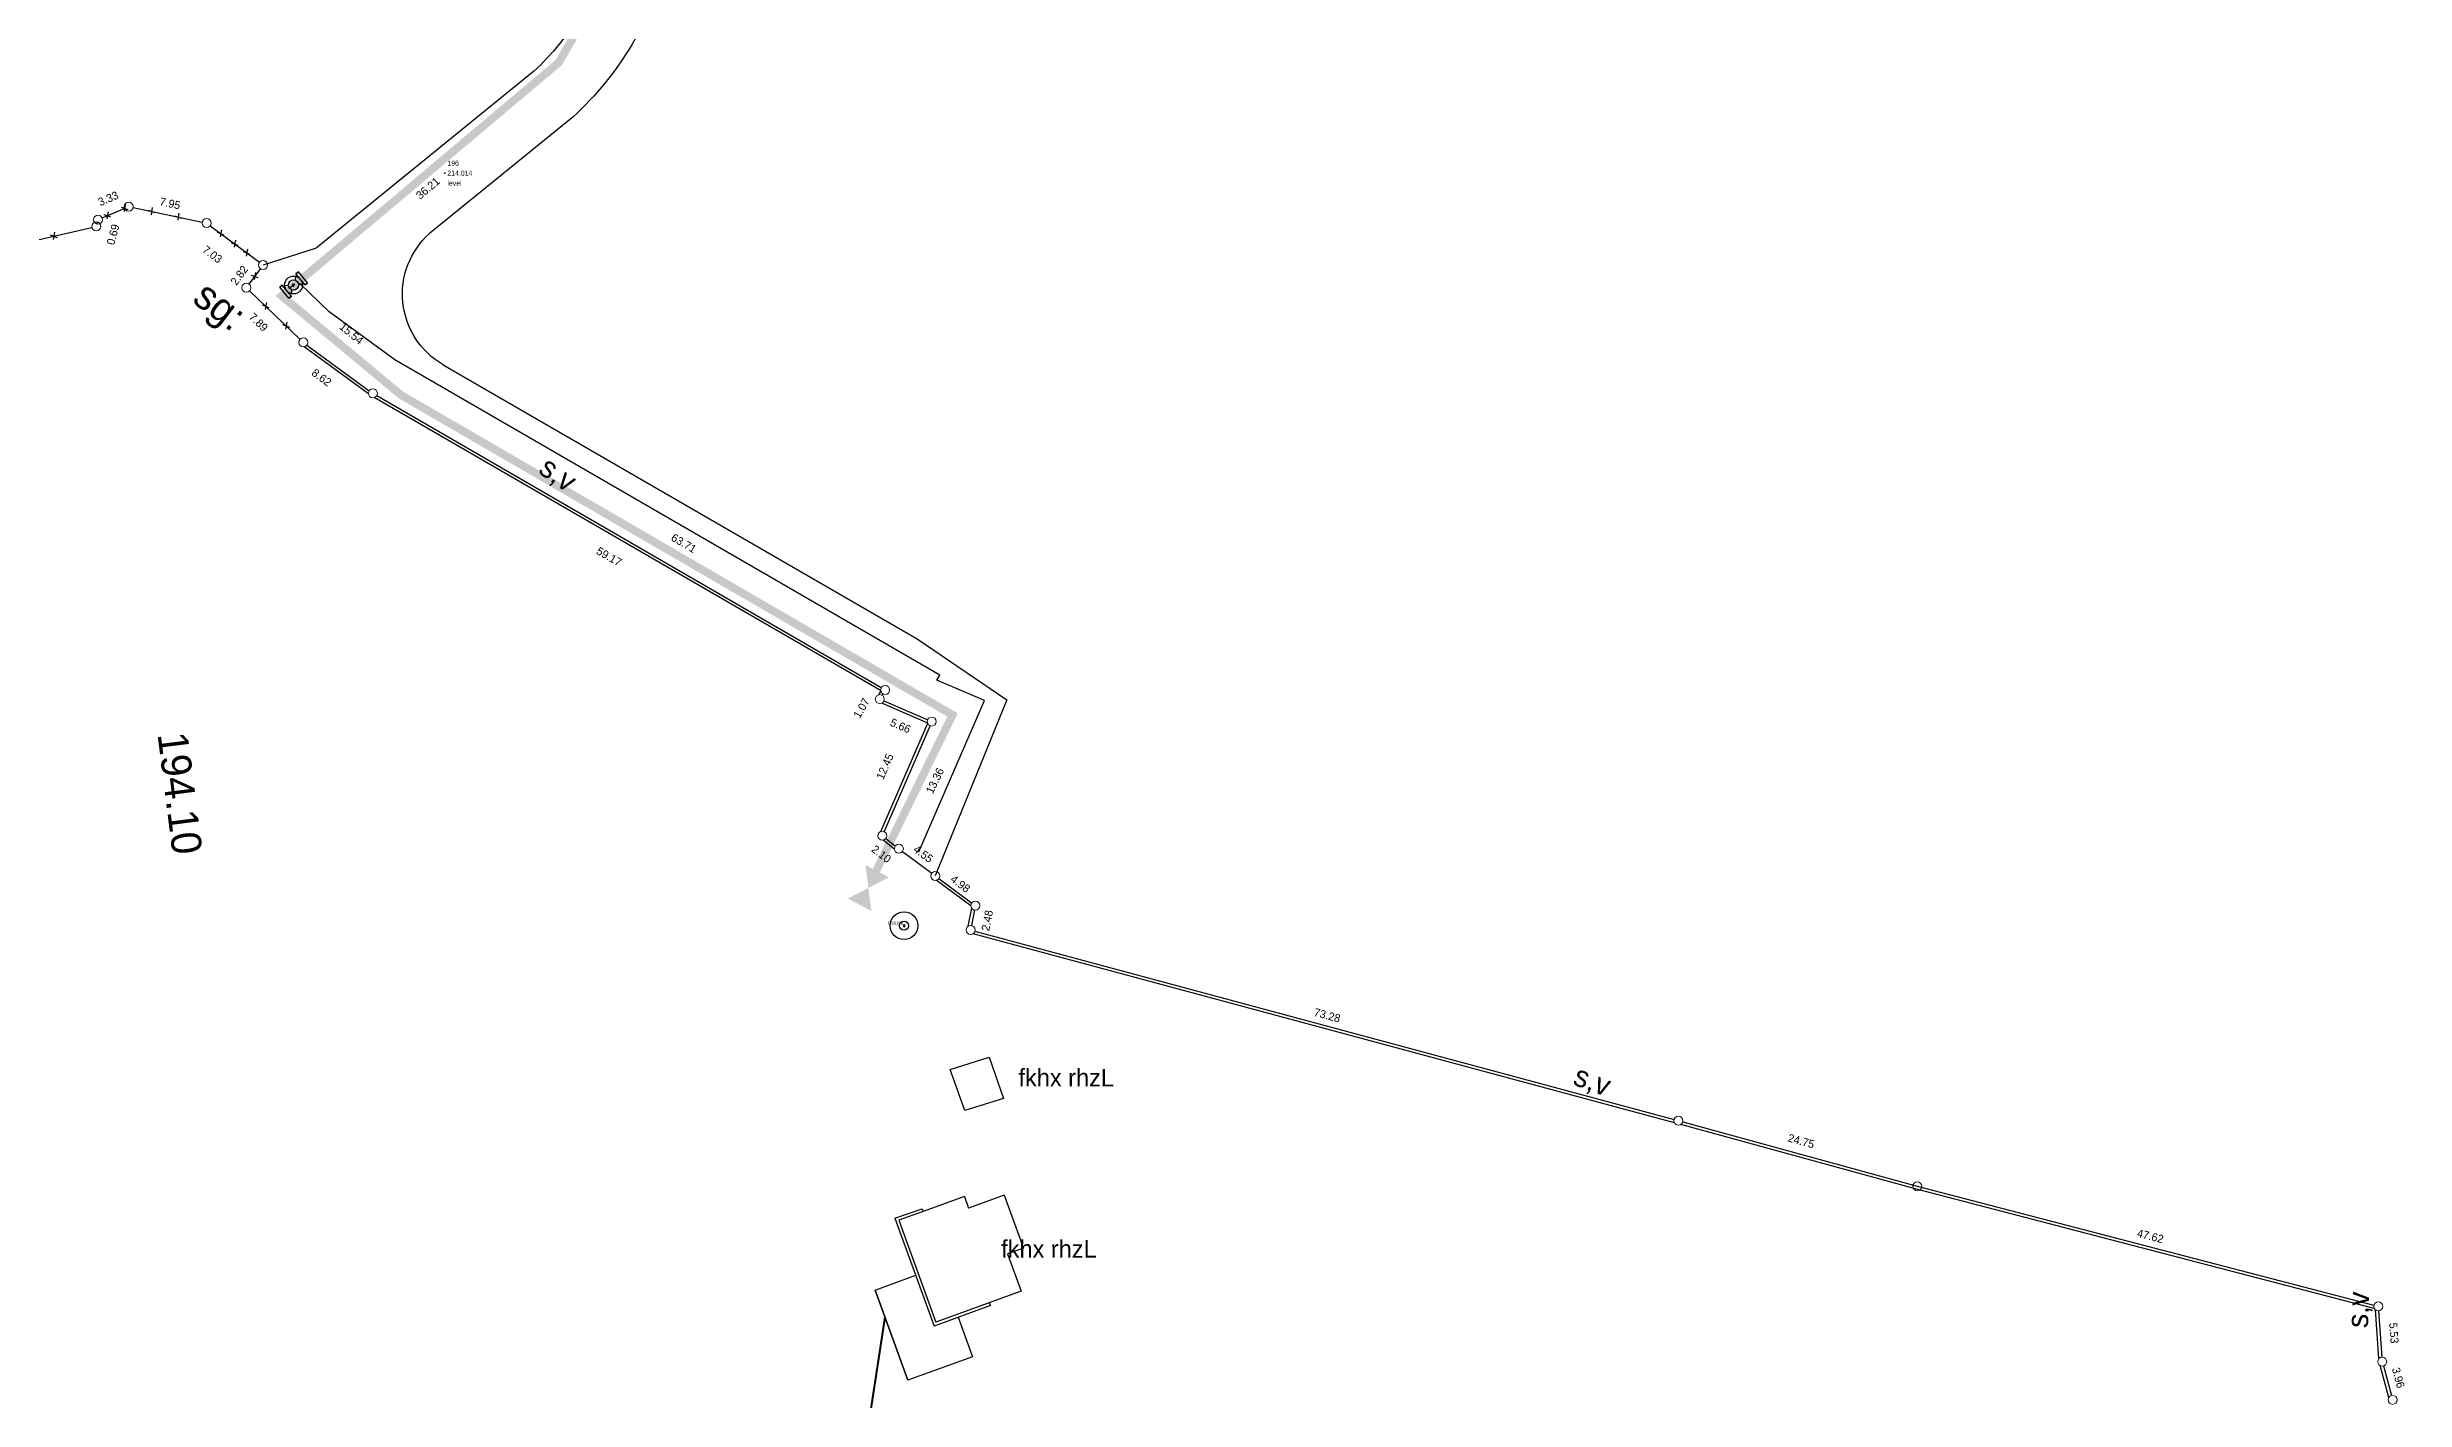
# Model space of a CAD drawing. Extents: x 159016 to 160557, y 190564 to 191544.
# Drawn here: x 160317.4 to 160553.1, y 191045.2 to 191180.4 of the extents above; entities that cross this region are included whole.
import ezdxf
from ezdxf.enums import TextEntityAlignment as Align

# ---------------------------------------------------------------- set-up
doc = ezdxf.new("R2010")
doc.units = 0
doc.header["$MEASUREMENT"] = 0
doc.linetypes.add('DASHED_LINE', pattern=[0.75, 0.5, -0.25])
doc.linetypes.add('SOLID_LINE', pattern=[0])
for name, color, linetype in [('BARAX', 7, 'Continuous'), ('DIMENSION', 140, 'Continuous'), ('level-base', 7, 'Continuous'), ('POINTS', 7, 'Continuous'), ('selk', 7, 'Continuous')]:
    doc.layers.add(name, color=color, linetype=linetype)
doc.layers.add('SUB CIRCLE', color=2, linetype='Continuous', lineweight=20)
doc.styles.add('STYLE2', font='ara-4.shx')
doc.dimstyles.new('1-250', dxfattribs={"dimtxt": 3, "dimasz": 0.18, "dimexe": 0.18, "dimexo": 0.0625, "dimgap": 0.09, "dimtad": 0, "dimzin": 0, "dimdsep": 46, "dimtxsty": 'Standard', "dimcen": 0.09, "dimse1": 1, "dimse2": 1, "dimsd1": 1, "dimsd2": 1, "dimadec": 0, "dimazin": 0, "dimtfac": 1, "dimtix": 1, "dimtmove": 2, "dimatfit": 3, "dimfxl": 1, "dimtolj": 1, "dimtzin": 0, "dimarcsym": 0})
doc.dimstyles.get("Standard").update_dxf_attribs({"dimtxt": 0.8, "dimasz": 0.18, "dimexe": 0.18, "dimexo": 0.0625, "dimgap": 0.09, "dimtad": 0, "dimzin": 0, "dimdsep": 46, "dimtxsty": 'Standard', "dimcen": 0.09, "dimse1": 1, "dimse2": 1, "dimsd1": 1, "dimsd2": 1, "dimadec": 0, "dimazin": 0, "dimtfac": 1, "dimtofl": 0, "dimtmove": 0, "dimatfit": 3, "dimfxl": 1, "dimtolj": 1, "dimtzin": 0, "dimarcsym": 0})

# ---------------------------------------------------------------- blocks, each defined once
blk = doc.blocks.new('MEASURED')
at = {"color": 0, "linetype": 'SOLID_LINE'}
for start, end in [(0, 180), (180, 0)]:
    blk.add_arc((0, 0), 0.1, start, end, dxfattribs=at)
blk.add_point((0, 0), dxfattribs=at)
blk = doc.blocks.new('*D2')
at = {"layer": 'Defpoints', "color": 0, "transparency": 16777216}
for p in [(159897.44, 191792.47, 0.91), (159902, 191785.82), (159903.13, 191787, 0.91)]:
    blk.add_point(p, dxfattribs=at)
at = {"layer": 'DIMENSION', "color": 0, "transparency": 16777216, "insert": (159898.65, 191789.03), "char_height": 0.8, "attachment_point": 5, "rotation": 316.1702}
blk.add_mtext('\\A1;7.89', dxfattribs=at)
blk = doc.blocks.new('*D3')
at = {"layer": 'Defpoints', "color": 0, "transparency": 16777216}
for p in [(159898.06, 191795.51), (159899.1, 191794.74, 0.91), (159897.44, 191792.47, 0.91)]:
    blk.add_point(p, dxfattribs=at)
at = {"layer": 'DIMENSION', "color": 0, "transparency": 16777216, "insert": (159896.74, 191793.71), "char_height": 0.8, "attachment_point": 5, "rotation": 53.7156}
blk.add_mtext('\\A1;2.82', dxfattribs=at)
blk = doc.blocks.new('*D4')
at = {"layer": 'Defpoints', "color": 0, "transparency": 16777216}
for p in [(159893.46, 191798.93, 0.91), (159892.17, 191797.2), (159899.1, 191794.74, 0.91)]:
    blk.add_point(p, dxfattribs=at)
at = {"layer": 'DIMENSION', "color": 0, "transparency": 16777216, "insert": (159894.04, 191795.81), "char_height": 0.8, "attachment_point": 5, "rotation": 323.4056}
blk.add_mtext('\\A1;7.03', dxfattribs=at)
blk = doc.blocks.new('*D5')
at = {"layer": 'Defpoints', "color": 0, "transparency": 16777216}
for p in [(159885.92, 191801.71), (159885.68, 191800.58, 0.91), (159893.46, 191798.93, 0.91)]:
    blk.add_point(p, dxfattribs=at)
at = {"layer": 'DIMENSION', "color": 0, "transparency": 16777216, "insert": (159889.81, 191800.89), "char_height": 0.8, "attachment_point": 5, "rotation": 348.0401}
blk.add_mtext('\\A1;7.95', dxfattribs=at)
blk = doc.blocks.new('*D6')
at = {"layer": 'Defpoints', "color": 0, "transparency": 16777216}
for p in [(159882.01, 191800.68), (159882.62, 191799.27, 0.91), (159885.68, 191800.58, 0.91)]:
    blk.add_point(p, dxfattribs=at)
at = {"layer": 'DIMENSION', "color": 0, "transparency": 16777216, "insert": (159883.63, 191801.38), "char_height": 0.8, "attachment_point": 5, "rotation": 23.2393}
blk.add_mtext('\\A1;3.33', dxfattribs=at)
blk = doc.blocks.new('*D7')
at = {"layer": 'Defpoints', "color": 0, "transparency": 16777216}
for p in [(159883.59, 191795.76), (159885.81, 191795.17, 0.91), (159885.99, 191795.84, 0.91)]:
    blk.add_point(p, dxfattribs=at)
at = {"layer": 'DIMENSION', "color": 0, "transparency": 16777216, "insert": (159884.12, 191797.79), "char_height": 0.8, "attachment_point": 5, "rotation": 75.143}
blk.add_mtext('\\A1;0.69', dxfattribs=at)
blk = doc.blocks.new('*D8')
at = {"layer": 'Defpoints', "color": 0, "transparency": 16777216}
for p in [(159882.44, 191798.6, 0.91), (159858.73, 191794.5), (159859.01, 191793.27, 0.91)]:
    blk.add_point(p, dxfattribs=at)
at = {"layer": 'DIMENSION', "color": 0, "transparency": 16777216, "insert": (159870.45, 191797.16), "char_height": 0.8, "attachment_point": 5, "rotation": 12.8107}
blk.add_mtext('\\A1;24.03', dxfattribs=at)
blk = doc.blocks.new('*D91')
at = {"layer": 'Defpoints', "color": 0, "transparency": 16777216}
for p in [(160110.93, 191685.14, 0.91), (160111.97, 191681.32, 0.91), (160113.07, 191681.62)]:
    blk.add_point(p, dxfattribs=at)
at = {"layer": 'DIMENSION', "color": 0, "transparency": 16777216, "insert": (160112.55, 191683.53), "char_height": 0.8, "attachment_point": 5, "rotation": 285.1637}
blk.add_mtext('\\A1;3.96', dxfattribs=at)
blk = doc.blocks.new('*D92')
at = {"layer": 'Defpoints', "color": 0, "transparency": 16777216}
for p in [(160110.54, 191690.66, 0.91), (160110.93, 191685.14, 0.91), (160112.3, 191685.24)]:
    blk.add_point(p, dxfattribs=at)
at = {"layer": 'DIMENSION', "color": 0, "transparency": 16777216, "insert": (160112.1, 191688), "char_height": 0.8, "attachment_point": 5, "rotation": 274.1255}
blk.add_mtext('\\A1;5.53', dxfattribs=at)
blk = doc.blocks.new('*D93')
at = {"layer": 'Defpoints', "color": 0, "transparency": 16777216}
for p in [(160064.46, 191702.67, 0.91), (160064.72, 191703.69), (160110.54, 191690.66, 0.91)]:
    blk.add_point(p, dxfattribs=at)
at = {"layer": 'DIMENSION', "color": 0, "transparency": 16777216, "insert": (160087.76, 191697.68), "char_height": 0.8, "attachment_point": 5, "rotation": 345.3909}
blk.add_mtext('\\A1;47.62', dxfattribs=at)
blk = doc.blocks.new('*D94')
at = {"layer": 'Defpoints', "color": 0, "transparency": 16777216}
for p in [(160040.93, 191710.45), (160040.59, 191709.21, 0.91), (160064.46, 191702.67, 0.91)]:
    blk.add_point(p, dxfattribs=at)
at = {"layer": 'DIMENSION', "color": 0, "transparency": 16777216, "insert": (160052.86, 191707.18), "char_height": 0.8, "attachment_point": 5, "rotation": 344.6665}
blk.add_mtext('\\A1;24.75', dxfattribs=at)
blk = doc.blocks.new('*D95')
at = {"layer": 'Defpoints', "color": 0, "transparency": 16777216}
for p in [(159969.83, 191728.29, 0.91), (159970.1, 191729.29), (160040.59, 191709.21, 0.91)]:
    blk.add_point(p, dxfattribs=at)
at = {"layer": 'DIMENSION', "color": 0, "transparency": 16777216, "insert": (160005.48, 191719.75), "char_height": 0.8, "attachment_point": 5, "rotation": 344.9138}
blk.add_mtext('\\A1;73.28', dxfattribs=at)
blk = doc.blocks.new('*D96')
at = {"layer": 'Defpoints', "color": 0, "transparency": 16777216}
for p in [(159970.3, 191730.72, 0.91), (159969.83, 191728.29, 0.91), (159971.27, 191728.01)]:
    blk.add_point(p, dxfattribs=at)
at = {"layer": 'DIMENSION', "color": 0, "transparency": 16777216, "insert": (159971.5, 191729.23), "char_height": 0.8, "attachment_point": 5, "rotation": 79.0525}
blk.add_mtext('\\A1;2.48', dxfattribs=at)
blk = doc.blocks.new('*D97')
at = {"layer": 'Defpoints', "color": 0, "transparency": 16777216}
for p in [(159966.3, 191733.69, 0.91), (159966.81, 191734.37), (159970.3, 191730.72, 0.91)]:
    blk.add_point(p, dxfattribs=at)
at = {"layer": 'DIMENSION', "color": 0, "transparency": 16777216, "insert": (159968.81, 191732.89), "char_height": 0.8, "attachment_point": 5, "rotation": 323.4478}
blk.add_mtext('\\A1;4.98', dxfattribs=at)
blk = doc.blocks.new('*D98')
at = {"layer": 'Defpoints', "color": 0, "transparency": 16777216}
for p in [(159962.66, 191736.41, 0.91), (159963.28, 191737.23), (159966.3, 191733.69, 0.91)]:
    blk.add_point(p, dxfattribs=at)
at = {"layer": 'DIMENSION', "color": 0, "transparency": 16777216, "insert": (159965.1, 191735.88), "char_height": 0.8, "attachment_point": 5, "rotation": 323.2637}
blk.add_mtext('\\A1;4.55', dxfattribs=at)
blk = doc.blocks.new('*D99')
at = {"layer": 'Defpoints', "color": 0, "transparency": 16777216}
for p in [(159961, 191737.7, 0.91), (159960.08, 191736.52), (159962.66, 191736.41, 0.91)]:
    blk.add_point(p, dxfattribs=at)
at = {"layer": 'DIMENSION', "color": 0, "transparency": 16777216, "insert": (159960.91, 191735.87), "char_height": 0.8, "attachment_point": 5, "rotation": 322.1608}
blk.add_mtext('\\A1;2.10', dxfattribs=at)
blk = doc.blocks.new('*D100')
at = {"layer": 'Defpoints', "color": 0, "transparency": 16777216}
for p in [(159963.65, 191750.12), (159965.96, 191749.12, 0.91), (159961, 191737.7, 0.91)]:
    blk.add_point(p, dxfattribs=at)
at = {"layer": 'DIMENSION', "color": 0, "transparency": 16777216, "insert": (159961.27, 191744.62), "char_height": 0.8, "attachment_point": 5, "rotation": 66.5337}
blk.add_mtext('\\A1;12.45', dxfattribs=at)
blk = doc.blocks.new('*D101')
at = {"layer": 'Defpoints', "color": 0, "transparency": 16777216}
for p in [(159960.76, 191751.35, 0.91), (159965.31, 191747.62), (159965.96, 191749.12, 0.91)]:
    blk.add_point(p, dxfattribs=at)
at = {"layer": 'DIMENSION', "color": 0, "transparency": 16777216, "insert": (159962.82, 191748.69), "char_height": 0.8, "attachment_point": 5, "rotation": 336.7389}
blk.add_mtext('\\A1;5.66', dxfattribs=at)
blk = doc.blocks.new('*D102')
at = {"layer": 'Defpoints', "color": 0, "transparency": 16777216}
for p in [(159959.77, 191751.92), (159961.29, 191752.28, 0.91), (159960.76, 191751.35, 0.91)]:
    blk.add_point(p, dxfattribs=at)
at = {"layer": 'DIMENSION', "color": 0, "transparency": 16777216, "insert": (159958.93, 191750.46), "char_height": 0.8, "attachment_point": 5, "rotation": 60.1092}
blk.add_mtext('\\A1;1.07', dxfattribs=at)
blk = doc.blocks.new('*D103')
at = {"layer": 'Defpoints', "color": 0, "transparency": 16777216}
for p in [(159910.08, 191781.91, 0.91), (159908.93, 191779.93), (159961.29, 191752.28, 0.91)]:
    blk.add_point(p, dxfattribs=at)
at = {"layer": 'DIMENSION', "color": 0, "transparency": 16777216, "insert": (159933.7, 191765.6), "char_height": 0.8, "attachment_point": 5, "rotation": 329.9444}
blk.add_mtext('\\A1;59.17', dxfattribs=at)
blk = doc.blocks.new('*D104')
at = {"layer": 'Defpoints', "color": 0, "transparency": 16777216}
for p in [(159902.1, 191785.6), (159903.13, 191787, 0.91), (159910.08, 191781.91, 0.91)]:
    blk.add_point(p, dxfattribs=at)
at = {"layer": 'DIMENSION', "color": 0, "transparency": 16777216, "insert": (159904.96, 191783.5), "char_height": 0.8, "attachment_point": 5, "rotation": 323.7858}
blk.add_mtext('\\A1;8.62', dxfattribs=at)
blk = doc.blocks.new('*D141')
at = {"layer": 'Defpoints', "color": 0, "transparency": 16777216}
for p in [(160323.33, 191164.14), (160325.56, 191164.43, 236.06), (160349.78, 190971.85, 236.06)]:
    blk.add_point(p, dxfattribs=at)
at = {"color": 0, "transparency": 16777216, "insert": (160330.67, 191105.8), "char_height": 3, "attachment_point": 5, "rotation": 277.1668}
blk.add_mtext('\\A1;194.10', dxfattribs=at)
blk = doc.blocks.new('*D142')
at = {"layer": 'Defpoints', "color": 0, "transparency": 16777216}
for p in [(160396.69, 191054.12), (160401.16, 191053.43), (160396.79, 191024.86)]:
    blk.add_point(p, dxfattribs=at)
at = {"color": 0, "transparency": 16777216, "insert": (160394.16, 191037.59), "char_height": 3, "attachment_point": 5, "rotation": 81.3127}
blk.add_mtext('\\A1;28.90', dxfattribs=at)
blk = doc.blocks.new('POINTNAMEBLOCK')
blk.add_point((0, 0))
for tag, p, height in [('POINT_NUMBER', (0, 0), 5), ('ELEVATION', (0, -1), 0.5), ('FEATURE_CODE', (0, -2), 0.5)]:
    blk.add_attdef(tag, p, '', height=height)
blk = doc.blocks.new('*D120')
at = {"layer": 'Defpoints', "color": 0, "linetype": 'Continuous', "transparency": 16777216}
for p in [(160882.99, 192520.67), (160877.21, 192508.63), (160878.34, 192508.08)]:
    blk.add_point(p, dxfattribs=at)
at = {"color": 0, "linetype": 'Continuous', "transparency": 16777216, "insert": (160881.23, 192514.1), "char_height": 0.8, "attachment_point": 5, "rotation": 64.3431}
blk.add_mtext('\\A1;13.36', dxfattribs=at)
blk = doc.blocks.new('*D121')
at = {"layer": 'Defpoints', "color": 0, "linetype": 'Continuous', "transparency": 16777216}
for p in [(160828.56, 192553.81), (160827.88, 192552.63), (160882.99, 192520.67)]:
    blk.add_point(p, dxfattribs=at)
at = {"color": 0, "linetype": 'Continuous', "transparency": 16777216, "insert": (160856.12, 192537.83), "char_height": 0.8, "attachment_point": 5, "rotation": 329.8877}
blk.add_mtext('\\A1;63.71', dxfattribs=at)
blk = doc.blocks.new('*D122')
at = {"layer": 'Defpoints', "color": 0, "linetype": 'Continuous', "transparency": 16777216}
for p in [(160815.93, 192562.55), (160828.88, 192553.83), (160827.88, 192552.63)]:
    blk.add_point(p, dxfattribs=at)
at = {"color": 0, "linetype": 'Continuous', "transparency": 16777216, "insert": (160822.9, 192558.79), "char_height": 0.8, "attachment_point": 5, "rotation": 320.3136}
blk.add_mtext('\\A1;15.54', dxfattribs=at)
blk = doc.blocks.new('*D123')
at = {"layer": 'Defpoints', "color": 0, "linetype": 'Continuous', "transparency": 16777216}
for p in [(160843.62, 192585.87), (160844.38, 192584.97), (160815.93, 192562.55)]:
    blk.add_point(p, dxfattribs=at)
at = {"color": 0, "linetype": 'Continuous', "transparency": 16777216, "insert": (160830.54, 192573.31), "char_height": 0.8, "attachment_point": 5, "rotation": 40.1006}
blk.add_mtext('\\A1;36.21', dxfattribs=at)
blk = doc.blocks.new('esgt')
at = {"color": 3, "elevation": 0.907, "flags": 128}
for points in [[(159882.507, 191798.833), (159882.559, 191799.032)], [(159883.035, 191799.445), (159885.269, 191800.405)], [(159886.122, 191800.488), (159893.022, 191799.027)], [(159859.452, 191793.368), (159882.005, 191798.497)], [(159893.823, 191798.665), (159898.744, 191795.012)], [(159898.839, 191794.381), (159897.703, 191792.834)], [(159897.762, 191792.16), (159902.807, 191787.316)], [(159903.495, 191786.739), (159909.72, 191782.181)], [(159910.472, 191781.689), (159960.904, 191752.507)], [(159961.07, 191751.892), (159960.984, 191751.743)], [(159961.173, 191751.175), (159965.544, 191749.296)], [(159965.778, 191748.706), (159961.178, 191738.11)], [(159961.354, 191737.422), (159962.306, 191736.683)], [(159963.022, 191736.137), (159965.943, 191733.957)], [(159966.665, 191733.42), (159969.94, 191730.992)], [(159970.216, 191730.282), (159969.916, 191728.73)], [(159970.265, 191728.172), (160040.155, 191709.332)], [(160041.024, 191709.096), (160064.456, 191702.671), (160110.102, 191690.773)], [(160110.569, 191690.211), (160110.903, 191685.59)], [(160111.053, 191684.707), (160111.852, 191681.757)]]:
    blk.add_lwpolyline(points, dxfattribs=at)
at = {"color": 0, "flags": 128}
for points, elevation in [([(159909.635, 191781.871), (159903.225, 191786.564)], 12.283), ([(159960.667, 191751.793), (159960.885, 191752.172), (159910.223, 191781.487)], 12.283), ([(159960.333, 191751.21), (159960.332, 191751.21), (159960.333, 191751.211)], 12.283), ([(159960.857, 191738.125), (159965.562, 191748.962), (159960.95, 191750.945)], 12.283), ([(159962.212, 191736.375), (159961.08, 191737.255)], 12.283), ([(159969.854, 191730.682), (159966.395, 191733.247)], 0.907), ([(159969.6, 191728.675), (159969.944, 191730.451)], 0.907), ([(160040.188, 191709.012), (159970.077, 191727.912)], 0.907), ([(159971.682, 191715.561), (159973.128, 191711.455), (159969.257, 191710.249), (159967.799, 191714.344), (159971.682, 191715.561)], 17.211), ([(160110.137, 191690.454), (160064.378, 191702.381), (160040.834, 191708.837)], 0.907), ([(159962.267, 191699.495), (159965.001, 191700.425)], 20.108), ([(159965.097, 191700.159), (159962.666, 191699.276)], 19.311), ([(159965.001, 191700.425), (159965.097, 191700.159)], 20.108), ([(159969.21, 191701.649), (159965.097, 191700.159)], 19.311), ([(159969.21, 191701.649), (159969.637, 191700.474)], 19.311), ([(159973.191, 191701.765), (159969.637, 191700.474)], 17.68), ([(159973.191, 191701.765), (159975.112, 191696.476)], 17.68), ([(159962.267, 191699.495), (159966.188, 191688.698)], 20.108), ([(159962.549, 191699.597), (159962.551, 191699.591)], 20.108), ([(159962.666, 191699.276), (159966.368, 191689.083)], 20.108), ([(159975.112, 191696.476), (159973.531, 191695.902)], 11.897), ([(159973.531, 191695.902), (159974.884, 191692.176)], 10.126), ([(159960.294, 191692.297), (159964.347, 191693.769)], 14.903), ([(159963.568, 191683.283), (159960.294, 191692.297)], 14.903), ([(159960.294, 191692.297), (159963.568, 191683.283)], 14.903), ([(159971.828, 191690.746), (159966.188, 191688.698)], 10.126), ([(159974.884, 191692.176), (159966.368, 191689.083)], 10.126), ([(159971.828, 191690.746), (159971.718, 191691.026)], 10.126), ([(159968.6, 191689.574), (159970.035, 191685.625)], 14.908), ([(160110.612, 191685.455), (160110.262, 191690.304)], 0.907), ([(159970.035, 191685.625), (159963.568, 191683.283)], 14.908), ([(160111.593, 191681.568), (160110.733, 191684.739)], 0.907)]:
    blk.add_lwpolyline(points, dxfattribs=dict(at, elevation=elevation))
at = {"color": 0}
for radius in [1.385, 0.457]:
    blk.add_circle((159963.184, 191728.709, 12.074), radius, dxfattribs=at)
at = {"layer": 'DIMENSION', "elevation": 0.907, "flags": 128}
blk.add_lwpolyline([(159964.668, 191736.105), (159971.225, 191751.208), (159966.466, 191753.254), (159966.75, 191753.746), (159912.273, 191785.269), (159905.71, 191790.075), (159902.736, 191792.93)], dxfattribs=at)
at = {"layer": 'selk', "color": 0, "elevation": 0.907, "flags": 128}
for points in [[(159883.193, 191799.804), (159883.871, 191799.547)], [(159883.619, 191800.052), (159883.497, 191799.345)], [(159884.91, 191800.541), (159885.588, 191800.284)], [(159885.336, 191800.789), (159885.214, 191800.082)], [(159887.613, 191800.233), (159888.291, 191799.976)], [(159888.039, 191800.481), (159887.917, 191799.774)], [(159890.269, 191799.67), (159890.948, 191799.413)], [(159890.695, 191799.918), (159890.573, 191799.211)], [(159877.838, 191797.768), (159878.517, 191797.51)], [(159878.264, 191798.016), (159878.142, 191797.308)], [(159894.517, 191798.019), (159895.195, 191797.762)], [(159894.943, 191798.268), (159894.821, 191797.56)], [(159895.924, 191796.975), (159896.602, 191796.718)], [(159896.35, 191797.223), (159896.228, 191796.516)], [(159897.112, 191796.093), (159897.791, 191795.835)], [(159897.538, 191796.341), (159897.416, 191795.633)], [(159897.911, 191793.744), (159898.59, 191793.487)], [(159898.337, 191793.992), (159898.215, 191793.285)], [(159899.009, 191790.753), (159899.688, 191790.496)], [(159899.436, 191791.001), (159899.314, 191790.294)], [(159901.058, 191788.786), (159901.737, 191788.529)], [(159901.484, 191789.035), (159901.362, 191788.327)]]:
    blk.add_lwpolyline(points, dxfattribs=at)
at = {"layer": 'SUB CIRCLE'}
for centre in [(159882.444, 191798.597, 0.907), (159882.622, 191799.268, 0.907), (159885.682, 191800.582, 0.907), (159893.462, 191798.934, 0.907), (159899.105, 191794.744, 0.907), (159897.437, 191792.472, 0.907), (159903.132, 191787.005, 0.907), (159910.083, 191781.915, 0.907), (159960.76, 191751.353, 0.907), (159961.294, 191752.282, 0.907), (159965.957, 191749.119, 0.907), (159960.999, 191737.698, 0.907), (159962.661, 191736.407, 0.907), (159966.304, 191733.688, 0.907), (159970.302, 191730.724, 0.907), (159969.831, 191728.289, 0.907), (160040.59, 191709.215, 0.907), (160064.456, 191702.671, 0.907), (160110.537, 191690.66, 0.907), (160110.935, 191685.142, 0.907), (160111.97, 191681.323, 0.907)]:
    blk.add_circle(centre, 0.45, dxfattribs=at)
at = {"layer": 'level-base', "color": 0, "linetype": 'SOLID_LINE'}
blk.add_blockref('MEASURED', (159963.184, 191728.709, 12.074), dxfattribs=at)
at = {"color": 4, "linetype": 'Continuous', "style": 'STYLE2'}
for s, height, rotation, p in [('sg:', 2.88, 322.76076, (159891.914, 191791.1)), ('s,v', 2.1204, 324.74725, (159926.527, 191774.039)), ('s,v', 2.1204, 339.43597, (160029.935, 191712.883)), ('s,v', 2.1204, 87.85153, (160109.508, 191688.478))]:
    blk.add_text(s, height=height, rotation=rotation, dxfattribs=at).set_placement(p)
for p in [(159974.619, 191712.644), (159972.888, 191695.524)]:
    blk.add_text('fkhx rhzL', height=1.76, dxfattribs=at).set_placement(p)
at = {"layer": 'level-base', "color": 0, "linetype": 'SOLID_LINE'}
blk.add_text('GS0196', height=0.3, dxfattribs=at).set_placement((159963.084, 191728.809, 12.074), align=Align.RIGHT)
at = {"layer": 'DIMENSION'}
for base, p1, p2, angle, picture, middle in [((159882.014, 191800.683), (159885.682, 191800.582, 0.907), (159882.622, 191799.268, 0.907), 203.23925, '*D6', (159883.632, 191801.377)), ((159892.171, 191797.195), (159899.105, 191794.744, 0.907), (159893.462, 191798.934, 0.907), 143.40564, '*D4', (159894.041, 191795.807)), ((159898.061, 191795.51), (159897.437, 191792.472, 0.907), (159899.105, 191794.744, 0.907), 53.71556, '*D3', (159896.737, 191793.707)), ((159901.997, 191785.823), (159897.437, 191792.472, 0.907), (159903.132, 191787.005, 0.907), 316.17019, '*D2', (159898.655, 191789.031)), ((159902.101, 191785.597), (159910.083, 191781.915, 0.907), (159903.132, 191787.005, 0.907), 143.78585, '*D104', (159904.96, 191783.504)), ((159908.933, 191779.928), (159961.294, 191752.282, 0.907), (159910.083, 191781.915, 0.907), 149.94439, '*D103', (159933.7, 191765.596)), ((159959.77, 191751.922), (159961.294, 191752.282, 0.907), (159960.76, 191751.353, 0.907), 240.10921, '*D102', (159958.93, 191750.459)), ((159963.655, 191750.118), (159960.999, 191737.698, 0.907), (159965.957, 191749.119, 0.907), 66.53373, '*D100', (159961.269, 191744.623)), ((159965.314, 191747.622), (159960.76, 191751.353, 0.907), (159965.957, 191749.119, 0.907), 336.7389, '*D101', (159962.818, 191748.695)), ((159960.081, 191736.516), (159962.661, 191736.407, 0.907), (159960.999, 191737.698, 0.907), 142.16083, '*D99', (159960.912, 191735.87)), ((159971.266, 191728.011), (159970.302, 191730.724, 0.907), (159969.831, 191728.289, 0.907), 259.05252, '*D96', (159971.501, 191729.229))]:
    dim = blk.add_linear_dim(base=base, p1=p1, p2=p2, angle=angle, dimstyle='Standard', dxfattribs=at)
    dim.commit()
    dim.dimension.update_dxf_attribs({"geometry": picture, "text_midpoint": middle, "dimtype": 129})
for p1, p2, distance, picture, middle in [((159893.462, 191798.934, 0.907), (159885.682, 191800.582, 0.907), -1.157, '*D5', (159889.812, 191800.89)), ((159885.99, 191795.84, 0.907), (159885.812, 191795.169, 0.907), -2.303, '*D7', (159884.123, 191797.787)), ((159882.444, 191798.597, 0.907), (159859.013, 191793.269, 0.907), -1.262, '*D8', (159870.449, 191797.163)), ((159966.304, 191733.688, 0.907), (159962.661, 191736.407, 0.907), -1.033, '*D98', (159965.1, 191735.875)), ((159970.302, 191730.724, 0.907), (159966.304, 191733.688, 0.907), -0.85, '*D97', (159968.809, 191732.889)), ((160040.59, 191709.215, 0.907), (159969.831, 191728.289, 0.907), -1.033, '*D95', (160005.479, 191719.749)), ((160064.456, 191702.671, 0.907), (160040.59, 191709.215, 0.907), -1.281, '*D94', (160052.862, 191707.178)), ((160110.537, 191690.66, 0.907), (160064.456, 191702.671, 0.907), -1.049, '*D93', (160087.761, 191697.681)), ((160110.537, 191690.66, 0.907), (160110.935, 191685.142, 0.907), 1.367, '*D92', (160112.1, 191687.999)), ((160110.935, 191685.142, 0.907), (160111.97, 191681.323, 0.907), 1.142, '*D91', (160112.555, 191683.531))]:
    dim = blk.add_aligned_dim(p1=p1, p2=p2, distance=distance, dimstyle='Standard', dxfattribs=at)
    dim.commit()
    dim.dimension.update_dxf_attribs({"geometry": picture, "text_midpoint": middle})
blk = doc.blocks.new('A$C29EF4AA5')
at = {"layer": 'BARAX'}
h = blk.add_hatch(color=1, dxfattribs=at)
h.paths.add_polyline_path([(-150.802, 149.543), (-148.748, 150.604), (-149.922, 151.22)])
h.paths.add_polyline_path([(-150.802, 149.543), (-149.922, 151.22), (-151.096, 151.836)])
h.paths.add_polyline_path([(-150.802, 149.543), (-151.682, 147.867), (-150.508, 147.251)])
h.paths.add_polyline_path([(-150.802, 149.543), (-152.855, 148.482), (-151.682, 147.867)])
at = {"color": 1}
for p, q in [((-209.386, 209.786, -236.058), (-209.64, 209.575, -236.058)), ((-207.768, 211.126, -236.058), (-208.022, 210.915, -236.058)), ((-206.86, 210.029, -236.058), (-207.114, 209.819, -236.058)), ((-208.478, 208.69, -236.058), (-208.732, 208.479, -236.058))]:
    blk.add_line(p, q, dxfattribs=at)
for p, q in [((-209.64, 209.575, -236.058), (-209.386, 209.786, -236.058)), ((-208.478, 208.69, -236.058), (-209.386, 209.786, -236.058)), ((-208.769, 209.753, -236.058), (-209.129, 209.721, -236.058)), ((-208.62, 209.547, -236.058), (-208.141, 209.88, -236.058)), ((-208.141, 209.88, -236.058), (-208.403, 209.868, -236.058)), ((-208.403, 209.868, -236.058), (-208.257, 209.657, -236.058)), ((-208.257, 209.657, -236.058), (-208.164, 209.892, -236.058)), ((-208.117, 210.297, -236.058), (-208.003, 210.684, -236.058)), ((-208.022, 210.915, -236.058), (-207.768, 211.126, -236.058)), ((-207.114, 209.819, -236.058), (-208.022, 210.915, -236.058)), ((-206.86, 210.029, -236.058), (-207.768, 211.126, -236.058)), ((-207.368, 209.879, -236.058), (-207.752, 209.845, -236.058)), ((-207.374, 209.893, -236.058), (-207.394, 209.877, -236.058)), ((-207.114, 209.819, -236.058), (-206.86, 210.029, -236.058)), ((-208.732, 208.479, -236.058), (-209.64, 209.575, -236.058)), ((-208.732, 208.479, -236.058), (-208.478, 208.69, -236.058)), ((-208.511, 208.951, -236.058), (-208.404, 209.318, -236.058)), ((-207.865, 209.487, -236.058), (-208.02, 209.358, -236.058))]:
    blk.add_line(p, q)
at = {"color": 5, "linetype": 'Continuous', "const_width": 0.8, "elevation": -236.058}
blk.add_lwpolyline([(-154.983, 531.412), (-152.925, 519.23), (-155.5, 480.675), (-154.03, 452.818), (-159.069, 382.268), (-146.067, 366.254), (-148.164, 348.074), (-148.794, 320.689), (-155.155, 300.102), (-166.608, 280.086), (-177.013, 240.241), (-181.753, 232.042), (-209.45, 208.718), (-197.494, 198.796), (-142.385, 166.835), (-150.02, 151.263)], dxfattribs=at)
at = {"color": 1, "linetype": 'Continuous', "elevation": -237.375}
for points in [[(-131.392, 370.972, 0.2792747), (-141.017, 360.81), (-142.163, 353.323, 0.0345206), (-143.018, 343.029), (-143.097, 331.66, -0.0576005), (-145.282, 313.848, -0.0574756), (-152.051, 295.417), (-160.142, 281.157, 0.0621921), (-163.565, 272.871), (-170.874, 242.618, -0.1496543), (-180.356, 226.587), (-194.684, 214.953)], [(-166.909, 366.105), (-151.848, 367.612, -0.5313744), (-146.91, 361.967), (-148.094, 354.231, 0.0345856), (-149.018, 343.091), (-149.097, 331.702, -0.0576005), (-151.114, 315.257, -0.0570186), (-157.344, 298.247), (-165.36, 284.118, 0.0627588), (-169.377, 274.365), (-176.706, 244.027, -0.1480347), (-184.28, 231.13), (-206.003, 213.49), (-211.314, 211.805)]]:
    blk.add_lwpolyline(points, format="xyb", dxfattribs=at)
at = {"color": 1, "linetype": 'Continuous'}
blk.add_lwpolyline([(-193.309, 201.842), (-193.309, 201.842, -0.50908), (-194.684, 214.953, -0.6607761)], format="xyb", dxfattribs=at)
blk.add_lwpolyline([(-193.309, 201.842), (-193.309, 201.842), (-145.934, 174.429), (-136.978, 168.353), (-144.115, 150.749)], dxfattribs=at)
for radius in [0.892, 0.51]:
    blk.add_circle((-208.261, 209.808, -236.058), radius)
at = {"color": 0, "lineweight": 30}
for radius in [1.385, 0.457]:
    blk.add_circle((-147.235, 145.77, 11.167), radius, dxfattribs=at)
at = {"layer": 'level-base', "color": 0, "linetype": 'SOLID_LINE', "lineweight": 30}
blk.add_blockref('MEASURED', (-147.235, 145.77, 11.167), dxfattribs=at)
at = {"layer": 'POINTS'}
ref = blk.add_blockref('POINTNAMEBLOCK', (-193.134, 220.989, -22.044), dxfattribs=at)
ref.add_attrib('POINT_NUMBER', '196', (-192.884, 221.739, -22.044), dxfattribs={"height": 0.5})
ref.add_attrib('ELEVATION', '214.014', (-192.884, 220.739, -22.044), dxfattribs={"height": 0.5})
ref.add_attrib('FEATURE_CODE', 'level', (-192.884, 219.739, -22.044), dxfattribs={"height": 0.5})
at = {"layer": 'level-base', "color": 0, "linetype": 'SOLID_LINE', "lineweight": 30}
blk.add_text('GS0196', height=0.3, dxfattribs=at).set_placement((-147.335, 145.87, 11.167), align=Align.RIGHT)
at = {"linetype": 'Continuous'}
for p1, p2, distance, picture, middle in [((-209.45, 208.718, -236.058), (-181.753, 232.042, -236.058), -1.182, '*D123', (-194.84, 219.476, -236.058)), ((-209.45, 208.718, -236.058), (-197.494, 198.796, -236.058), 1.561, '*D122', (-202.475, 204.958, -236.058)), ((-142.385, 166.835, -236.058), (-197.494, 198.796, -236.058), -1.362, '*D121', (-169.256, 183.994, -236.058)), ((-142.385, 166.835, -236.058), (-148.167, 154.796, -236.058), 1.259, '*D120', (-144.141, 160.27, -236.058))]:
    dim = blk.add_aligned_dim(p1=p1, p2=p2, distance=distance, dimstyle='Standard', dxfattribs=at)
    dim.commit()
    dim.dimension.update_dxf_attribs({"geometry": picture, "text_midpoint": middle, "insert": (-161025.375, -192353.833)})

msp = doc.modelspace()

# ---------------------------------------------------------------- linework, layer by layer
at = {"color": 1, "linetype": 'DASHED_LINE', "ltscale": 10, "const_width": 0.2}
msp.add_lwpolyline([(160335.548, 190974.837), (160396.794, 191024.865), (160401.159, 191053.433)], dxfattribs=at)

# ---------------------------------------------------------------- block references
at = {"linetype": 'Continuous'}
msp.add_blockref('A$C29EF4AA5', (160550.301, 190946.783, 236.058), dxfattribs=at)
at = {"color": 1, "linetype": 'Continuous'}
msp.add_blockref('esgt', (439.882, -636.156, 235.151), dxfattribs=at)

# ---------------------------------------------------------------- dimensions: what is measured, and where the dimension line sits
for base, p1, p2, angle, picture, middle in [((160323.332, 191164.145), (160349.779, 190971.847, 236.058), (160325.564, 191164.426, 236.058), 97.16679, '*D141', (160330.668, 191105.799)), ((160396.685, 191054.117), (160396.794, 191024.865), (160401.159, 191053.433), 81.31266, '*D142', (160394.16, 191037.587))]:
    dim = msp.add_linear_dim(base=base, p1=p1, p2=p2, angle=angle, dimstyle='1-250')
    dim.commit()
    dim.dimension.update_dxf_attribs({"geometry": picture, "text_midpoint": middle, "dimtype": 129})

doc.saveas('drawing.dxf')
